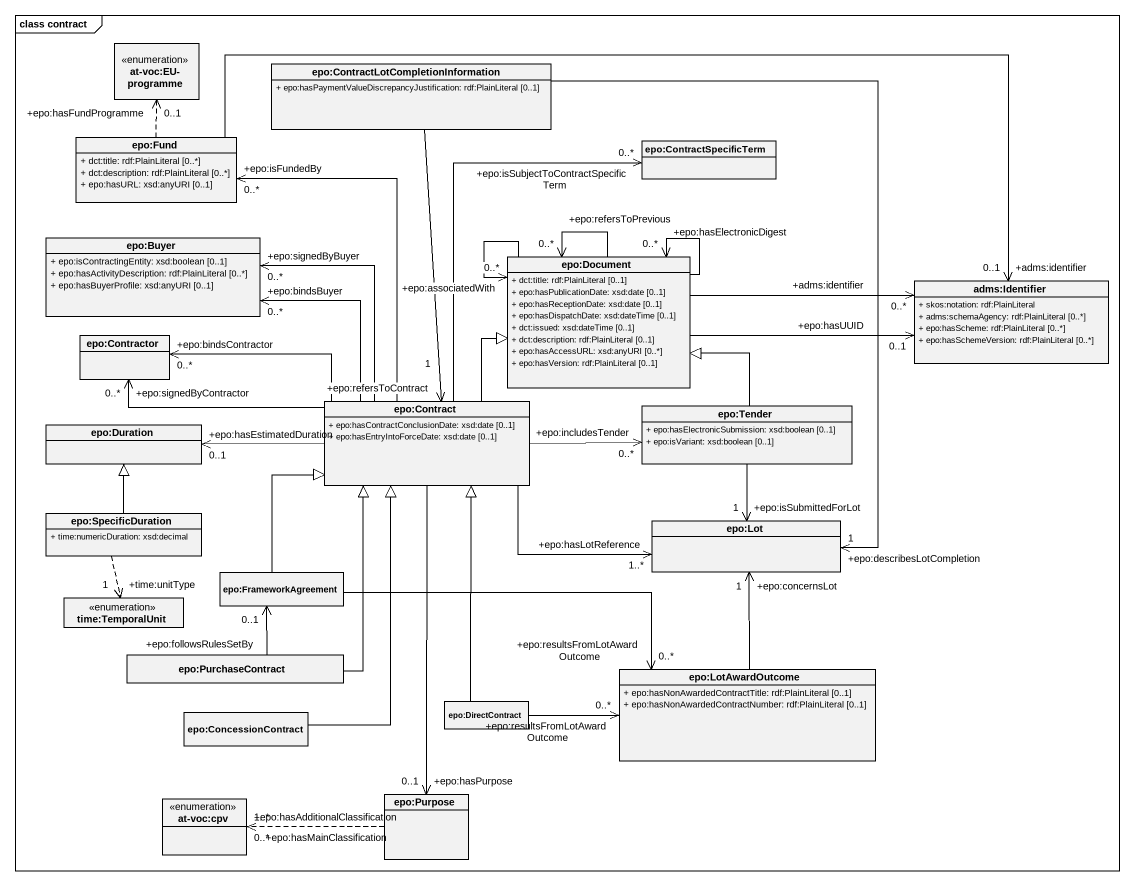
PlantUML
@startuml
mainframe class contract
hide circle
hide empty members
skinparam classAttributeIconSize 0
enum "at-voc:EU-programme" as at_voc_EU_programme
class "epo:ContractLotCompletionInformation" as epo_ContractLotCompletionInf {
  + epo:hasPaymentValueDiscrepancyJustification: rdf:PlainLiteral [0..1]
}
class "epo:Fund" as epo_Fund {
  + dct:title: rdf:PlainLiteral [0..*]
  + dct:description: rdf:PlainLiteral [0..*]
  + epo:hasURL: xsd:anyURI [0..1]
}
class "epo:ContractSpecificTerm" as epo_ContractSpecificTerm
class "epo:Buyer" as epo_Buyer {
  + epo:isContractingEntity: xsd:boolean [0..1]
  + epo:hasActivityDescription: rdf:PlainLiteral [0..*]
  + epo:hasBuyerProfile: xsd:anyURI [0..1]
}
class "epo:Document" as epo_Document {
  + dct:title: rdf:PlainLiteral [0..1]
  + epo:hasPublicationDate: xsd:date [0..1]
  + epo:hasReceptionDate: xsd:date [0..1]
  + epo:hasDispatchDate: xsd:dateTime [0..1]
  + dct:issued: xsd:dateTime [0..1]
  + dct:description: rdf:PlainLiteral [0..1]
  + epo:hasAccessURL: xsd:anyURI [0..*]
  + epo:hasVersion: rdf:PlainLiteral [0..1]
}
class "adms:Identifier" as adms_Identifier {
  + skos:notation: rdf:PlainLiteral
  + adms:schemaAgency: rdf:PlainLiteral [0..*]
  + epo:hasScheme: rdf:PlainLiteral [0..*]
  + epo:hasSchemeVersion: rdf:PlainLiteral [0..*]
}
class "epo:Contractor" as epo_Contractor
class "epo:Contract" as epo_Contract {
  + epo:hasContractConclusionDate: xsd:date [0..1]
  + epo:hasEntryIntoForceDate: xsd:date [0..1]
}
class "epo:Tender" as epo_Tender {
  + epo:hasElectronicSubmission: xsd:boolean [0..1]
  + epo:isVariant: xsd:boolean [0..1]
}
class "epo:Duration" as epo_Duration
class "epo:SpecificDuration" as epo_SpecificDuration {
  + time:numericDuration: xsd:decimal
}
class "epo:Lot" as epo_Lot
class "epo:FrameworkAgreement" as epo_FrameworkAgreement
enum "time:TemporalUnit" as time_TemporalUnit
class "epo:PurchaseContract" as epo_PurchaseContract
class "epo:LotAwardOutcome" as epo_LotAwardOutcome {
  + epo:hasNonAwardedContractTitle: rdf:PlainLiteral [0..1]
  + epo:hasNonAwardedContractNumber: rdf:PlainLiteral [0..1]
}
class "epo:DirectContract" as epo_DirectContract
class "epo:ConcessionContract" as epo_ConcessionContract
class "epo:Purpose" as epo_Purpose
enum "at-voc:cpv" as at_voc_cpv
epo_ContractLotCompletionInf --> "+epo:refersToContract\n1" epo_Contract
epo_ContractLotCompletionInf --> "+epo:describesLotCompletion\n1" epo_Lot
epo_Fund .up.> "+epo:hasFundProgramme\n0..1" at_voc_EU_programme
epo_Fund -right-> "+adms:identifier\n0..1" adms_Identifier
epo_Document --> "+epo:refersToPrevious\n0..*" epo_Document
epo_Document --> "+epo:associatedWith\n0..*" epo_Document
epo_Document --> "+epo:hasElectronicDigest\n0..*" epo_Document
epo_Document -right-> "+adms:identifier\n0..*" adms_Identifier
epo_Document -right-> "+epo:hasUUID\n0..1" adms_Identifier
epo_Contract -up-> "+epo:isFundedBy\n0..*" epo_Fund
epo_Contract -up-> "+epo:isSubjectToContractSpecificTerm\n0..*" epo_ContractSpecificTerm
epo_Contract -up-> "+epo:signedByBuyer\n0..*" epo_Buyer
epo_Contract -up-> "+epo:bindsBuyer\n0..*" epo_Buyer
epo_Contract -up-|> epo_Document
epo_Contract -left-> "+epo:signedByContractor\n0..*" epo_Contractor
epo_Contract -left-> "+epo:bindsContractor\n0..*" epo_Contractor
epo_Contract -right-> "+epo:includesTender\n0..*" epo_Tender
epo_Contract -left-> "+epo:hasEstimatedDuration\n0..1" epo_Duration
epo_Contract -right-> "+epo:hasLotReference\n1..*" epo_Lot
epo_Contract --> "+epo:hasPurpose\n0..1" epo_Purpose
epo_Tender -up-|> epo_Document
epo_Tender --> "+epo:isSubmittedForLot\n1" epo_Lot
epo_SpecificDuration -up-|> epo_Duration
epo_SpecificDuration ..> "+time:unitType\n1" time_TemporalUnit
epo_FrameworkAgreement -up-|> epo_Contract
epo_FrameworkAgreement -right-> "+epo:resultsFromLotAwardOutcome\n0..*" epo_LotAwardOutcome
epo_PurchaseContract -up-|> epo_Contract
epo_PurchaseContract -up-> "+epo:followsRulesSetBy\n0..1" epo_FrameworkAgreement
epo_LotAwardOutcome -up-> "+epo:concernsLot\n1" epo_Lot
epo_DirectContract -up-|> epo_Contract
epo_DirectContract -right-> "+epo:resultsFromLotAwardOutcome\n0..*" epo_LotAwardOutcome
epo_ConcessionContract -up-|> epo_Contract
epo_Purpose .left.> "+epo:hasAdditionalClassification\n0..*" at_voc_cpv
epo_Purpose .left.> "+epo:hasMainClassification\n1..*" at_voc_cpv
@enduml
